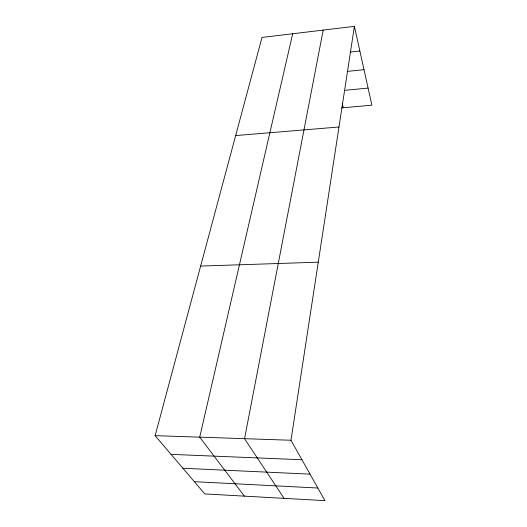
<?xml version="1.0" encoding="UTF-8"?>
<svg xmlns="http://www.w3.org/2000/svg" width="527" height="527" viewBox="0 0 527 527"><rect width="100%" height="100%" fill="white"/><g stroke="black" fill="none" stroke-linecap="round" stroke-linejoin="round"><path stroke-width="0.79" d="M290.983 440.256L354.401 26.35L262.005 37.43L155.122 435.645L204.766 493.911L324.948 500.65L290.983 440.256L155.122 435.645M323.196 30.092L244.548 438.681L284.06 498.358M292.702 33.748L199.72 437.16L244.396 496.131M350.264 52.048L359.862 50.987M347.109 71.422L364.005 69.669M344.592 90.348L368.083 88.075M341.687 107.897L371.878 105.169L354.401 26.35M235.655 135.584L338.98 126.994M200.635 266.076L318.268 262.176M171.071 454.366L301.945 459.748M182.902 468.246L310.047 474.148M194.338 481.665L317.853 488.028M342.293 103.918L343.288 107.752"/></g></svg>
